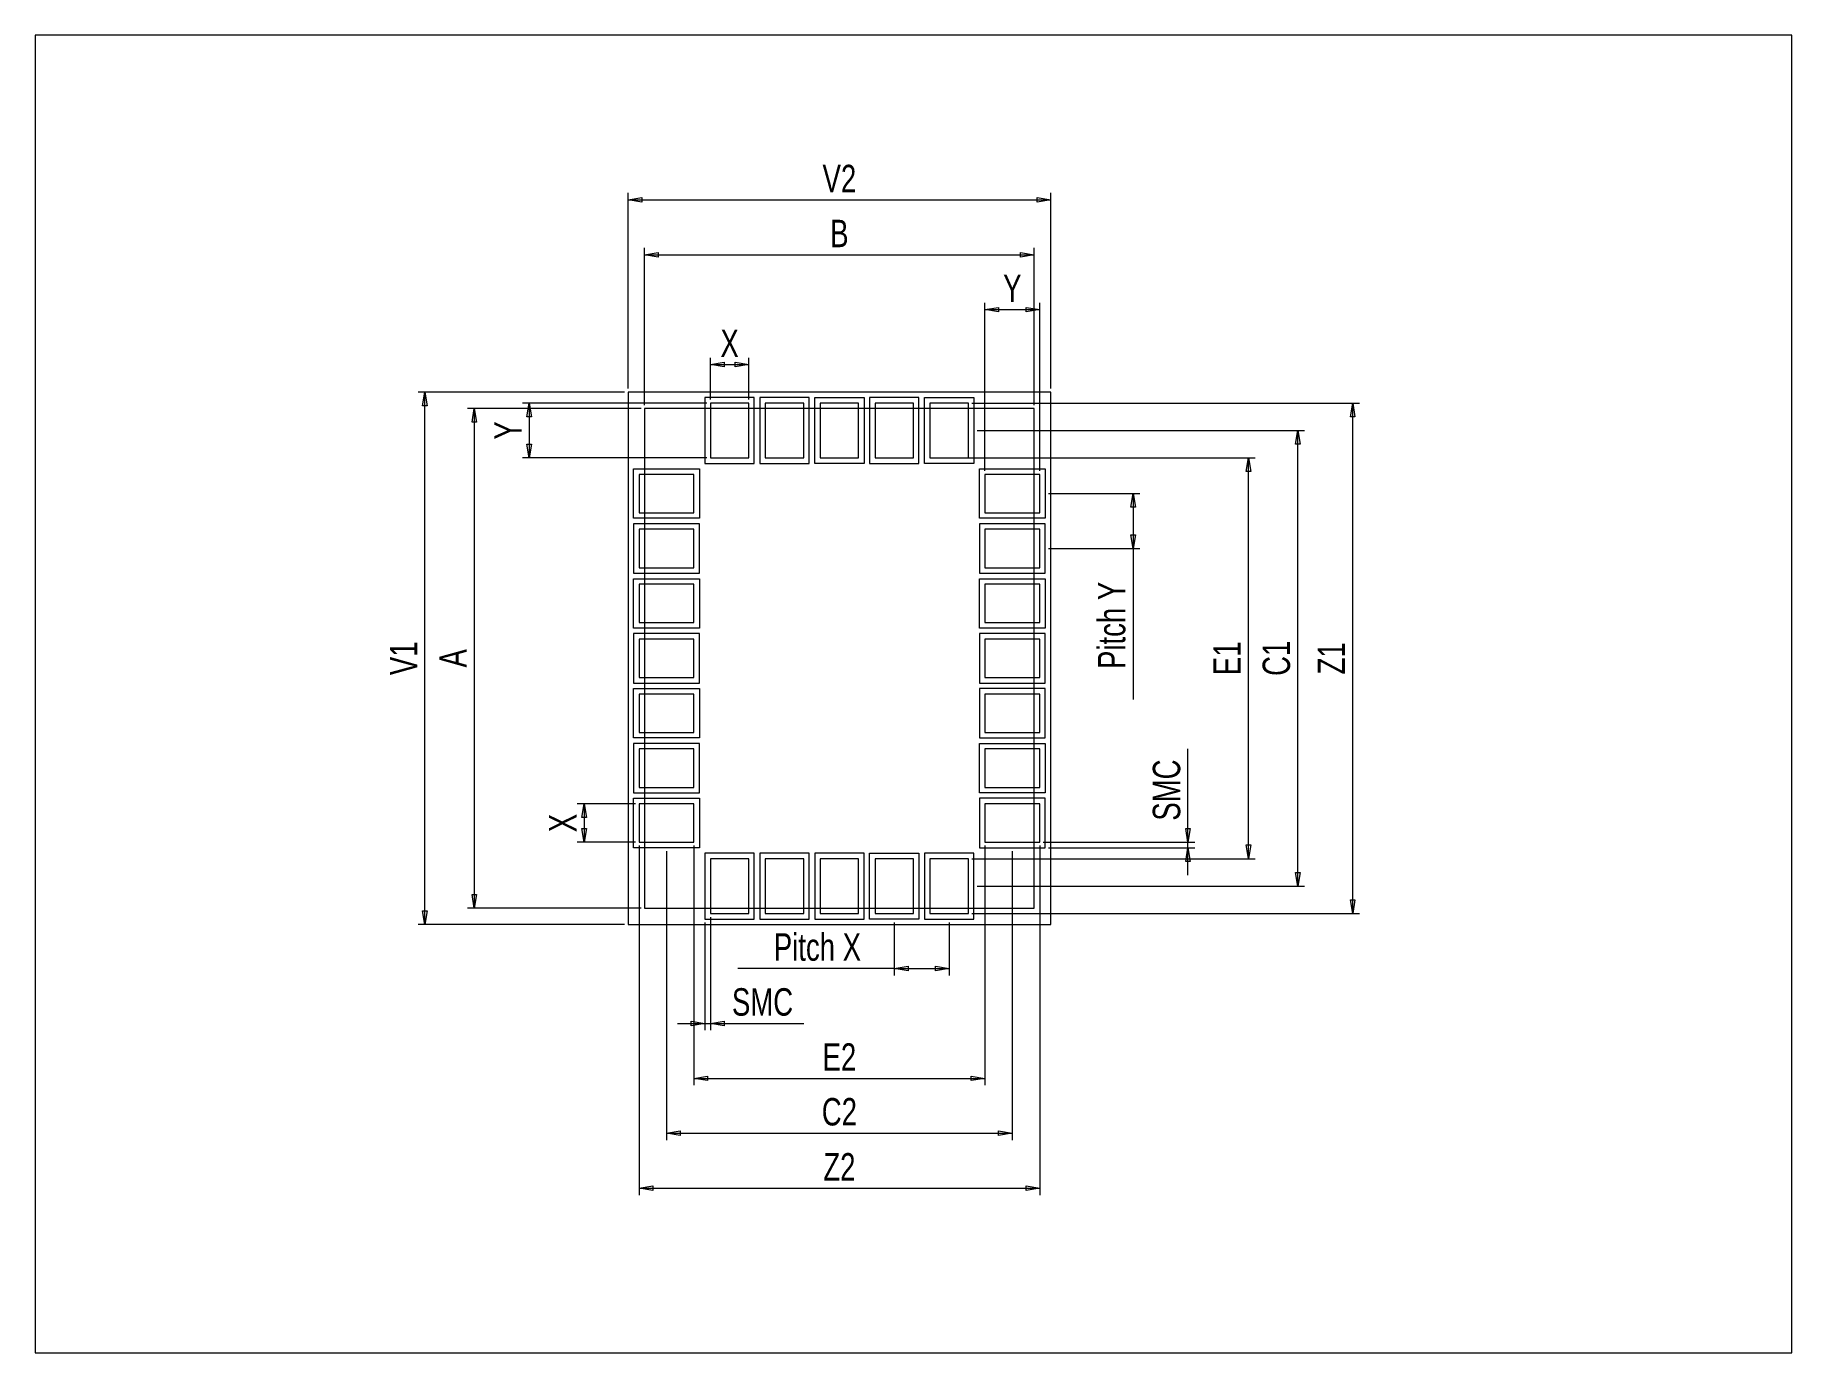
# Model space of a CAD drawing. Header units: millimetres. Extents: x 0 to 320, y 0 to 240.
import ezdxf

# ---------------------------------------------------------------- set-up
doc = ezdxf.new("R2010")
doc.units = ezdxf.units.MM
doc.layers.get('0').update_dxf_attribs({"linetype": 'CONTINUOUS', "lineweight": 0})
doc.styles.get("Standard").update_dxf_attribs({"font": 'txt', "width": 0.75})

msp = doc.modelspace()

# ---------------------------------------------------------------- linework, layer by layer
for p, q in [((320, 240), (0, 240)), ((0, 240), (0, 0)), ((320, 0), (320, 240)), ((0, 230), (0, 230)), ((108, 175.62), (108, 211.25)), ((185, 175.62), (185, 211.25)), ((108, 210), (110.5, 210.42)), ((108, 210), (185, 210)), ((110.5, 209.58), (108, 210)), ((110.5, 210.42), (110.5, 209.58)), ((182.5, 209.58), (182.5, 210.42)), ((182.5, 210.42), (185, 210)), ((185, 210), (182.5, 209.58)), ((111, 172.62), (111, 201.25)), ((111, 200), (113.5, 200.42)), ((111, 200), (182, 200)), ((113.5, 199.58), (111, 200)), ((113.5, 200.42), (113.5, 199.58)), ((179.5, 199.58), (179.5, 200.42)), ((179.5, 200.42), (182, 200)), ((182, 200), (179.5, 199.58)), ((182, 172.62), (182, 201.25)), ((173, 160.62), (173, 191.25)), ((173, 190), (175.5, 190.42)), ((173, 190), (183, 190)), ((175.5, 189.58), (173, 190)), ((175.5, 190.42), (175.5, 189.58)), ((180.5, 189.58), (180.5, 190.42)), ((180.5, 190.42), (183, 190)), ((183, 190), (180.5, 189.58)), ((183, 160.62), (183, 191.25)), ((123, 173.62), (123, 181.25)), ((123, 180), (125.5, 180.42)), ((123, 180), (130, 180)), ((125.5, 179.58), (123, 180)), ((125.5, 180.42), (125.5, 179.58)), ((127.5, 179.58), (127.5, 180.42)), ((127.5, 180.42), (130, 180)), ((130, 180), (127.5, 179.58)), ((130, 173.62), (130, 181.25)), ((107.38, 175), (69.75, 175)), ((70.58, 172.5), (71, 175)), ((71, 78), (71, 175)), ((71, 175), (71.42, 172.5)), ((122.38, 173), (88.75, 173)), ((89.58, 170.5), (90, 173)), ((90, 173), (90, 163)), ((90, 173), (90.42, 170.5)), ((185, 175), (108, 175)), ((108, 175), (108, 78)), ((131, 174), (122, 174)), ((122, 174), (122, 162)), ((130, 173), (123, 173)), ((123, 173), (123, 163)), ((130, 163), (130, 173)), ((131, 162), (131, 174)), ((141, 174), (132, 174)), ((132, 174), (132, 162)), ((140, 173), (133, 173)), ((133, 173), (133, 163)), ((140, 163), (140, 173)), ((141, 162), (141, 174)), ((142, 174), (151, 174)), ((142, 162), (142, 174)), ((150, 173), (143, 173)), ((143, 173), (143, 163)), ((150, 163), (150, 173)), ((151, 174), (151, 162)), ((161, 174), (152, 174)), ((152, 174), (152, 162)), ((160, 173), (153, 173)), ((153, 173), (153, 163)), ((160, 163), (160, 173)), ((161, 162), (161, 174)), ((162, 174), (171, 174)), ((162, 162), (162, 174)), ((170, 173), (163, 173)), ((163, 173), (163, 163)), ((170, 163), (170, 173)), ((170.62, 173), (241.25, 173)), ((171, 174), (171, 162)), ((185, 78), (185, 175)), ((239.58, 170.5), (240, 173)), ((240, 80), (240, 173)), ((240, 173), (240.42, 170.5)), ((71.42, 172.5), (70.58, 172.5)), ((110.38, 172), (78.75, 172)), ((79.58, 169.5), (80, 172)), ((80, 172), (80, 81)), ((80, 172), (80.42, 169.5)), ((90.42, 170.5), (89.58, 170.5)), ((182, 172), (111, 172)), ((111, 172), (111, 81)), ((182, 81), (182, 172)), ((240.42, 170.5), (239.58, 170.5)), ((80.42, 169.5), (79.58, 169.5)), ((171.62, 168), (231.25, 168)), ((229.58, 165.5), (230, 168)), ((230, 85), (230, 168)), ((230, 168), (230.42, 165.5)), ((90, 163), (89.58, 165.5)), ((89.58, 165.5), (90.42, 165.5)), ((90.42, 165.5), (90, 163)), ((230.42, 165.5), (229.58, 165.5)), ((122.38, 163), (88.75, 163)), ((109, 152), (109, 161)), ((109, 161), (121, 161)), ((120, 160), (110, 160)), ((110, 160), (110, 153)), ((120, 153), (120, 160)), ((121, 161), (121, 152)), ((122, 162), (131, 162)), ((123, 163), (130, 163)), ((132, 162), (141, 162)), ((133, 163), (140, 163)), ((151, 162), (142, 162)), ((143, 163), (150, 163)), ((152, 162), (161, 162)), ((153, 163), (160, 163)), ((171, 162), (162, 162)), ((163, 163), (170, 163)), ((169.62, 163), (222.25, 163)), ((172, 152), (172, 161)), ((172, 161), (184, 161)), ((183, 160), (173, 160)), ((173, 160), (173, 153)), ((183, 153), (183, 160)), ((184, 161), (184, 152)), ((220.58, 160.5), (221, 163)), ((221.42, 160.5), (220.58, 160.5)), ((221, 90), (221, 163)), ((221, 163), (221.42, 160.5)), ((184.62, 156.5), (201.25, 156.5)), ((199.58, 154), (200, 156.5)), ((200.42, 154), (199.58, 154)), ((200, 156.5), (200, 146.5)), ((200, 156.5), (200.42, 154)), ((121, 152), (109, 152)), ((121, 151), (109, 151)), ((109, 151), (109, 142)), ((110, 153), (120, 153)), ((121, 142), (121, 151)), ((184, 152), (172, 152)), ((184, 151), (172, 151)), ((172, 151), (172, 142)), ((173, 153), (183, 153)), ((184, 142), (184, 151)), ((120, 150), (110, 150)), ((110, 150), (110, 143)), ((120, 143), (120, 150)), ((183, 150), (173, 150)), ((173, 150), (173, 143)), ((183, 143), (183, 150)), ((200, 146.5), (199.58, 149)), ((199.58, 149), (200.42, 149)), ((200.42, 149), (200, 146.5)), ((184.62, 146.5), (201.25, 146.5)), ((200, 146.5), (200, 119)), ((109, 142), (121, 142)), ((109, 132), (109, 141)), ((109, 141), (121, 141)), ((110, 143), (120, 143)), ((121, 141), (121, 132)), ((172, 142), (184, 142)), ((172, 132), (172, 141)), ((172, 141), (184, 141)), ((173, 143), (183, 143)), ((184, 141), (184, 132)), ((110, 140), (110, 133)), ((120, 140), (110, 140)), ((120, 133), (120, 140)), ((183, 140), (173, 140)), ((173, 140), (173, 133)), ((183, 133), (183, 140)), ((121, 132), (109, 132)), ((110, 133), (120, 133)), ((184, 132), (172, 132)), ((173, 133), (183, 133)), ((121, 131), (109, 131)), ((109, 131), (109, 122)), ((120, 130), (110, 130)), ((110, 130), (110, 123)), ((120, 123), (120, 130)), ((121, 122), (121, 131)), ((184, 131), (172, 131)), ((172, 131), (172, 122)), ((183, 130), (173, 130)), ((173, 130), (173, 123)), ((183, 123), (183, 130)), ((184, 122), (184, 131)), ((109, 122), (121, 122)), ((110, 123), (120, 123)), ((172, 122), (184, 122)), ((173, 123), (183, 123)), ((0, 120), (0, 120)), ((109, 112), (109, 121)), ((109, 121), (121, 121)), ((120, 120), (110, 120)), ((110, 120), (110, 113)), ((120, 113), (120, 120)), ((121, 121), (121, 112)), ((184, 121), (172, 121)), ((172, 121), (172, 112)), ((183, 120), (173, 120)), ((173, 120), (173, 113)), ((183, 113), (183, 120)), ((184, 112), (184, 121)), ((121, 112), (109, 112)), ((110, 113), (120, 113)), ((172, 112), (184, 112)), ((173, 113), (183, 113)), ((121, 111), (109, 111)), ((109, 111), (109, 102)), ((120, 110), (110, 110)), ((110, 110), (110, 103)), ((120, 103), (120, 110)), ((121, 102), (121, 111)), ((172, 102), (172, 111)), ((172, 111), (184, 111)), ((183, 110), (173, 110)), ((173, 110), (173, 103)), ((183, 103), (183, 110)), ((184, 111), (184, 102)), ((210, 98), (210, 110)), ((110, 103), (120, 103)), ((173, 103), (183, 103)), ((109.38, 100), (98.75, 100)), ((99.58, 97.5), (100, 100)), ((100, 100), (100, 93)), ((100, 100), (100.42, 97.5)), ((109, 102), (121, 102)), ((109, 92), (109, 101)), ((109, 101), (121, 101)), ((120, 100), (110, 100)), ((110, 100), (110, 93)), ((120, 93), (120, 100)), ((121, 101), (121, 92)), ((184, 102), (172, 102)), ((184, 101), (172, 101)), ((172, 101), (172, 92)), ((183, 100), (173, 100)), ((173, 100), (173, 93)), ((183, 93), (183, 100)), ((184, 92), (184, 101)), ((100.42, 97.5), (99.58, 97.5)), ((210, 87), (210, 98)), ((109.38, 93), (98.75, 93)), ((100, 93), (99.58, 95.5)), ((99.58, 95.5), (100.42, 95.5)), ((100.42, 95.5), (100, 93)), ((110, 93), (120, 93)), ((173, 93), (183, 93)), ((183.62, 93), (211.25, 93)), ((210, 93), (209.58, 95.5)), ((209.58, 95.5), (210.42, 95.5)), ((210.42, 95.5), (210, 93)), ((121, 92), (109, 92)), ((110, 92.38), (110, 28.75)), ((115, 91.38), (115, 38.75)), ((120, 92.38), (120, 48.75)), ((131, 91), (122, 91)), ((122, 91), (122, 79)), ((130, 90), (123, 90)), ((123, 90), (123, 80)), ((130, 80), (130, 90)), ((131, 79), (131, 91)), ((141, 91), (132, 91)), ((132, 91), (132, 79)), ((140, 90), (133, 90)), ((133, 90), (133, 80)), ((140, 80), (140, 90)), ((141, 79), (141, 91)), ((151, 91), (142, 91)), ((142, 91), (142, 79)), ((150, 90), (143, 90)), ((143, 90), (143, 80)), ((150, 80), (150, 90)), ((151, 79), (151, 91)), ((152, 91), (161, 91)), ((152, 79), (152, 91)), ((160, 90), (153, 90)), ((153, 90), (153, 80)), ((160, 80), (160, 90)), ((161, 91), (161, 79)), ((171, 91), (162, 91)), ((162, 91), (162, 79)), ((170, 90), (163, 90)), ((163, 90), (163, 80)), ((170, 80), (170, 90)), ((170.62, 90), (222.25, 90)), ((171, 79), (171, 91)), ((172, 92), (184, 92)), ((173, 92.38), (173, 48.75)), ((178, 91.38), (178, 38.75)), ((183, 92.38), (183, 28.75)), ((184.62, 92), (211.25, 92)), ((209.58, 89.5), (210, 92)), ((210, 92), (210.42, 89.5)), ((221, 90), (220.58, 92.5)), ((220.58, 92.5), (221.42, 92.5)), ((221.42, 92.5), (221, 90)), ((210.42, 89.5), (209.58, 89.5)), ((230, 85), (229.58, 87.5)), ((229.58, 87.5), (230.42, 87.5)), ((230.42, 87.5), (230, 85)), ((80, 81), (79.58, 83.5)), ((79.58, 83.5), (80.42, 83.5)), ((80.42, 83.5), (80, 81)), ((171.62, 85), (231.25, 85)), ((71, 78), (70.58, 80.5)), ((70.58, 80.5), (71.42, 80.5)), ((71.42, 80.5), (71, 78)), ((110.38, 81), (78.75, 81)), ((111, 81), (182, 81)), ((123, 80), (130, 80)), ((133, 80), (140, 80)), ((143, 80), (150, 80)), ((153, 80), (160, 80)), ((163, 80), (170, 80)), ((170.62, 80), (241.25, 80)), ((240, 80), (239.58, 82.5)), ((239.58, 82.5), (240.42, 82.5)), ((240.42, 82.5), (240, 80)), ((107.38, 78), (69.75, 78)), ((108, 78), (185, 78)), ((122, 79), (131, 79)), ((122, 78.38), (122, 58.75)), ((123, 79.38), (123, 58.75)), ((132, 79), (141, 79)), ((142, 79), (151, 79)), ((161, 79), (152, 79)), ((156.5, 78.38), (156.5, 68.75)), ((162, 79), (171, 79)), ((166.5, 78.38), (166.5, 68.75)), ((156.5, 70), (159, 70.42)), ((159, 70.42), (159, 69.58)), ((164, 69.58), (164, 70.42)), ((164, 70.42), (166.5, 70)), ((129, 70), (128, 70)), ((156.5, 70), (129, 70)), ((156.5, 70), (166.5, 70)), ((159, 69.58), (156.5, 70)), ((166.5, 70), (164, 69.58)), ((117, 60), (128, 60)), ((119.5, 59.58), (119.5, 60.42)), ((119.5, 60.42), (122, 60)), ((122, 60), (119.5, 59.58)), ((123, 60), (125.5, 60.42)), ((125.5, 59.58), (123, 60)), ((125.5, 60.42), (125.5, 59.58)), ((128, 60), (140, 60)), ((120, 50), (122.5, 50.42)), ((120, 50), (173, 50)), ((122.5, 49.58), (120, 50)), ((122.5, 50.42), (122.5, 49.58)), ((170.5, 49.58), (170.5, 50.42)), ((170.5, 50.42), (173, 50)), ((173, 50), (170.5, 49.58)), ((115, 40), (117.5, 40.42)), ((115, 40), (178, 40)), ((117.5, 39.58), (115, 40)), ((117.5, 40.42), (117.5, 39.58)), ((175.5, 39.58), (175.5, 40.42)), ((175.5, 40.42), (178, 40)), ((178, 40), (175.5, 39.58)), ((110, 30), (112.5, 30.42)), ((110, 30), (183, 30)), ((112.5, 29.58), (110, 30)), ((112.5, 30.42), (112.5, 29.58)), ((180.5, 29.58), (180.5, 30.42)), ((180.5, 30.42), (183, 30)), ((183, 30), (180.5, 29.58)), ((0, 0), (320, 0))]:
    msp.add_line(p, q)

# ---------------------------------------------------------------- texts
at = {"char_height": 5, "width": 30, "attachment_point": 5}
for s, insert in [('V2', (146.5, 213.88)), ('B', (146.5, 203.88)), ('Y', (178, 193.88)), ('X', (126.5, 183.88)), ('Pitch\\~X', (142.5, 73.88)), ('SMC', (132.5, 63.88)), ('E2', (146.5, 53.88)), ('C2', (146.5, 43.88)), ('Z2', (146.5, 33.88))]:
    msp.add_mtext(s, dxfattribs=dict(at, insert=insert))
at = {"char_height": 5, "width": 30, "attachment_point": 5, "rotation": 90}
for s, insert in [('Y', (86.12, 168)), ('Pitch\\~Y', (196.12, 132.5)), ('V1', (67.12, 126.5)), ('A', (76.12, 126.5)), ('E1', (217.12, 126.5)), ('C1', (226.12, 126.5)), ('Z1', (236.12, 126.5)), ('SMC', (206.12, 102.5)), ('X', (96.12, 96.5))]:
    msp.add_mtext(s, dxfattribs=dict(at, insert=insert))

doc.saveas('drawing.dxf')
